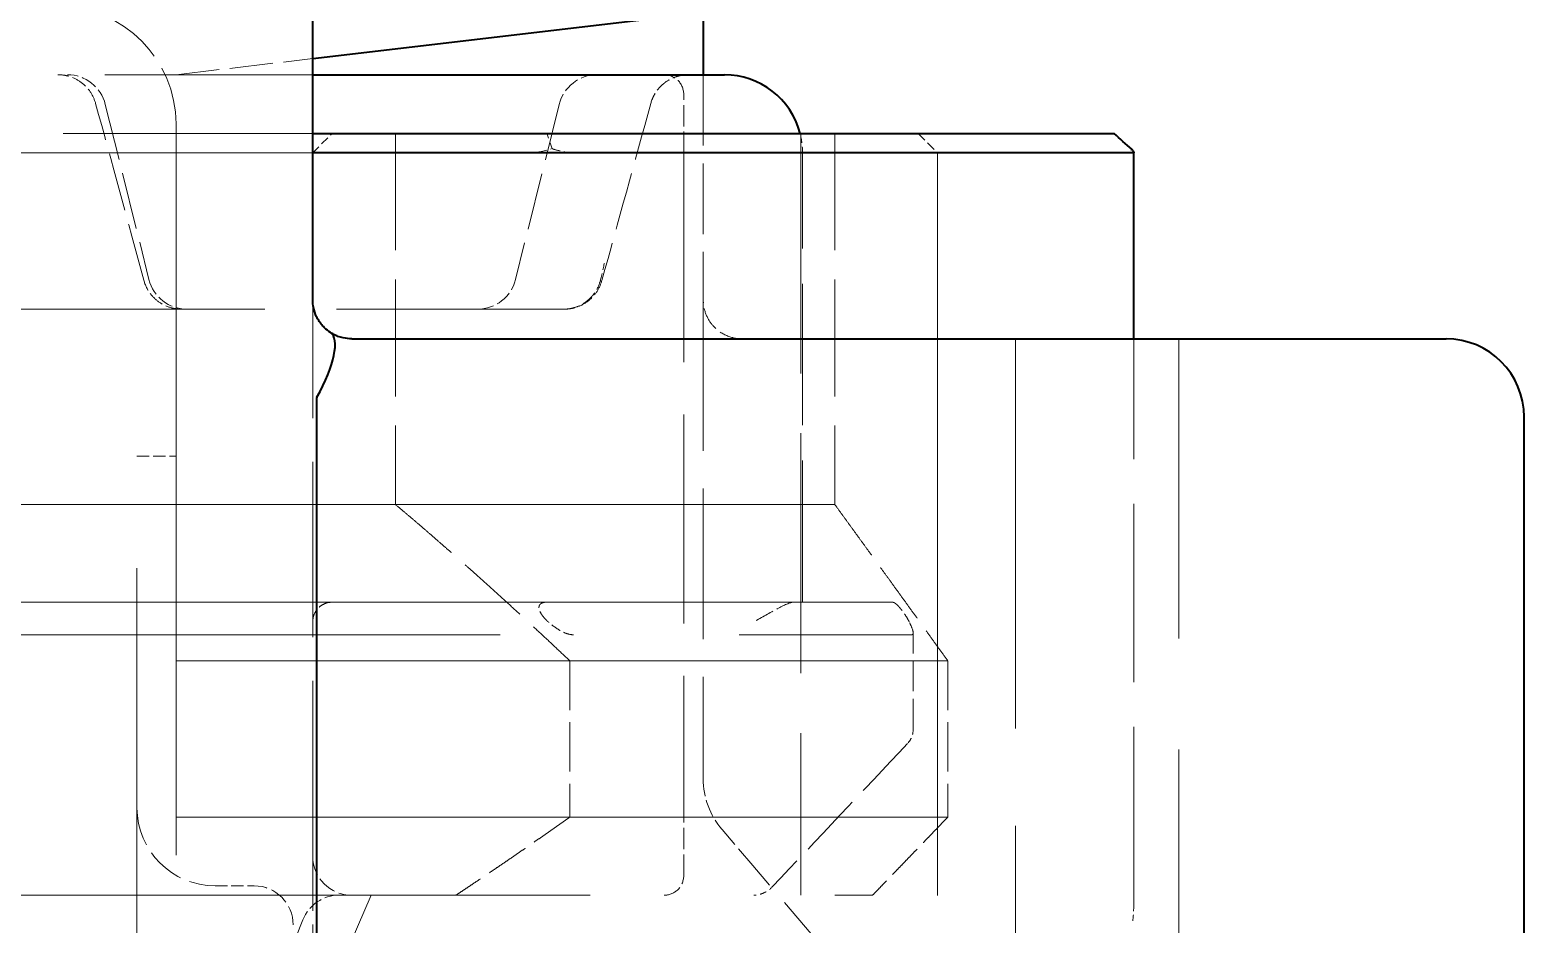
# Model space of a CAD drawing. Header units: millimetres. Extents: x 0 to 51860, y 0 to 5940.
# Drawn here: x 5338.42 to 5376.68, y 1732.77 to 1755.65 of the extents above; entities that cross this region are included whole.
import ezdxf

# ---------------------------------------------------------------- set-up
doc = ezdxf.new("R2010")
doc.units = ezdxf.units.MM
doc.header["$LTSCALE"] = 10
doc.linetypes.add('DASHED', pattern=[0.2067, 0.1654, -0.0413])
doc.layers.add('가려진 것(ISO)', color=2, linetype='DASHED', lineweight=18)
doc.layers.add('가시적인 것(ISO)', color=3, linetype='Continuous', lineweight=40)

msp = doc.modelspace()

# ---------------------------------------------------------------- linework, layer by layer
at = {"layer": '가려진 것(ISO)', "ltscale": 0.67118}
msp.add_line((5342.1612, 1754.5063), (5345.6612, 1754.9198), dxfattribs=at)
at = {"layer": '가려진 것(ISO)', "ltscale": 7.177993}
msp.add_line((5310.6612, 1754.5063), (5345.6612, 1754.5063), dxfattribs=at)
at = {"layer": '가려진 것(ISO)', "ltscale": 1.097005}
msp.add_line((5355.6612, 1754.5063), (5355.6612, 1748.7463), dxfattribs=at)
at = {"layer": '가려진 것(ISO)', "ltscale": 0.328466}
for p, q in [((5355.1612, 1752.5063), (5355.1612, 1754.0063)), ((5355.1612, 1734.0063), (5355.1612, 1735.5063))]:
    msp.add_line(p, q, dxfattribs=at)
at = {"layer": '가려진 것(ISO)', "ltscale": 0.880081}
msp.add_line((5340.3502, 1753.7482), (5341.4681, 1749.2644), dxfattribs=at)
at = {"layer": '가려진 것(ISO)', "ltscale": 0.884571}
msp.add_line((5351.9722, 1753.7482), (5350.8542, 1749.2644), dxfattribs=at)
at = {"layer": '가려진 것(ISO)', "ltscale": 11.312802}
msp.add_line((5342.1612, 1753.2463), (5342.1612, 1703.0063), dxfattribs=at)
at = {"layer": '가려진 것(ISO)', "ltscale": 6.920303}
msp.add_line((5310.6612, 1753.0063), (5345.6612, 1753.0063), dxfattribs=at)
at = {"layer": '가려진 것(ISO)', "ltscale": 0.134582}
msp.add_line((5345.6612, 1752.5063), (5346.1612, 1753.0063), dxfattribs=at)
at = {"layer": '가려진 것(ISO)', "ltscale": 1.809362}
for p, q in [((5347.7826, 1753.0063), (5347.7826, 1743.5063)), ((5359.0302, 1753.0063), (5359.0302, 1743.5063))]:
    msp.add_line(p, q, dxfattribs=at)
at = {"layer": '가려진 것(ISO)', "ltscale": 3.714058}
msp.add_line((5358.1612, 1753.0063), (5358.1612, 1733.5063), dxfattribs=at)
at = {"layer": '가려진 것(ISO)', "ltscale": 0.145967}
msp.add_line((5361.1612, 1753.0063), (5361.6612, 1752.5063), dxfattribs=at)
at = {"layer": '가려진 것(ISO)', "ltscale": 6.913141}
msp.add_line((5345.6612, 1752.5063), (5310.6612, 1752.5063), dxfattribs=at)
at = {"layer": '가려진 것(ISO)', "ltscale": 3.237884}
msp.add_line((5355.1612, 1752.5063), (5355.1612, 1735.5063), dxfattribs=at)
at = {"layer": '가려진 것(ISO)', "ltscale": 2.190301}
msp.add_line((5358.2037, 1741.0063), (5358.2037, 1752.5063), dxfattribs=at)
at = {"layer": '가려진 것(ISO)', "ltscale": 11.490082}
msp.add_line((5361.6612, 1752.5063), (5361.6612, 1705.0063), dxfattribs=at)
at = {"layer": '가려진 것(ISO)', "ltscale": 2.712188}
msp.add_line((5345.6612, 1734.5063), (5345.6612, 1748.7463), dxfattribs=at)
at = {"layer": '가려진 것(ISO)', "ltscale": 2.335087}
msp.add_line((5355.6612, 1748.7463), (5355.6612, 1736.4861), dxfattribs=at)
at = {"layer": '가려진 것(ISO)', "ltscale": 4.446896}
msp.add_line((5337.079, 1748.5063), (5352.0695, 1748.5063), dxfattribs=at)
at = {"layer": '가려진 것(ISO)', "ltscale": 0.047849}
msp.add_line((5352.0695, 1748.5063), (5352.1018, 1748.5063), dxfattribs=at)
at = {"layer": '가려진 것(ISO)', "ltscale": 6.031661}
msp.add_line((5363.6612, 1747.7463), (5363.6612, 1716.0784), dxfattribs=at)
at = {"layer": '가려진 것(ISO)', "ltscale": 2.760132}
msp.add_line((5366.6849, 1733.2546), (5366.6849, 1747.7463), dxfattribs=at)
at = {"layer": '가려진 것(ISO)', "ltscale": 6.872272}
msp.add_line((5367.8355, 1711.6651), (5367.8355, 1747.7463), dxfattribs=at)
at = {"layer": '가려진 것(ISO)', "ltscale": 12.665669}
msp.add_line((5341.1612, 1694.7463), (5341.1612, 1744.7463), dxfattribs=at)
at = {"layer": '가려진 것(ISO)', "ltscale": 0.19037}
for p, q in [((5341.1612, 1744.7463), (5342.1612, 1744.7463)), ((5343.1612, 1733.7463), (5344.1612, 1733.7463))]:
    msp.add_line(p, q, dxfattribs=at)
at = {"layer": '가려진 것(ISO)', "ltscale": 14.78611}
msp.add_line((5359.0302, 1743.5063), (5297.2921, 1743.5063), dxfattribs=at)
at = {"layer": '가려진 것(ISO)', "ltscale": 14.73777}
msp.add_line((5360.5, 1741.0063), (5295.8223, 1741.0063), dxfattribs=at)
at = {"layer": '가려진 것(ISO)', "ltscale": 14.816673}
msp.add_line((5295.3255, 1740.1729), (5360.9969, 1740.1729), dxfattribs=at)
at = {"layer": '가려진 것(ISO)', "ltscale": 0.470434}
msp.add_line((5361.0365, 1737.7523), (5361.0365, 1740.2227), dxfattribs=at)
at = {"layer": '가려진 것(ISO)', "ltscale": 11.949151}
for p, q in [((5361.9251, 1739.5063), (5294.3973, 1739.5063)), ((5361.9251, 1735.5063), (5294.3973, 1735.5063))]:
    msp.add_line(p, q, dxfattribs=at)
at = {"layer": '가려진 것(ISO)', "ltscale": 0.761779}
for p, q in [((5352.2444, 1739.5063), (5352.2444, 1735.5063)), ((5361.9251, 1739.5063), (5361.9251, 1735.5063))]:
    msp.add_line(p, q, dxfattribs=at)
at = {"layer": '가려진 것(ISO)', "ltscale": 0.100746}
msp.add_line((5356.1427, 1735.1845), (5356.1083, 1735.2246), dxfattribs=at)
at = {"layer": '가려진 것(ISO)', "ltscale": 0.338895}
msp.add_line((5356.9275, 1734.2689), (5356.1427, 1735.1845), dxfattribs=at)
at = {"layer": '가려진 것(ISO)', "ltscale": 0.845109}
msp.add_line((5345.6612, 1734.5063), (5345.6612, 1730.0688), dxfattribs=at)
at = {"layer": '가려진 것(ISO)', "ltscale": 1.41955}
msp.add_line((5361.1797, 1729.308), (5356.9275, 1734.2689), dxfattribs=at)
at = {"layer": '가려진 것(ISO)', "ltscale": 15.167915}
msp.add_line((5296.3248, 1733.5063), (5359.9976, 1733.5063), dxfattribs=at)
at = {"layer": '가려진 것(ISO)', "ltscale": 1.03897}
msp.add_line((5347.1612, 1733.5063), (5344.9794, 1728.5063), dxfattribs=at)
at = {"layer": '가려진 것(ISO)', "ltscale": 0.832179}
msp.add_line((5343.7869, 1728.8206), (5345.4097, 1732.8777), dxfattribs=at)
at = {"layer": '가려진 것(ISO)', "ltscale": 0.897467}
msp.add_arc((5339.1612, 1753.2463), 3, 0, 90, dxfattribs=at)
at = {"layer": '가려진 것(ISO)', "ltscale": 0.252549}
for centre, start, end in [((5339.3799, 1753.5063), 14, 90), ((5352.9425, 1753.5063), 90, 166), ((5342.4384, 1749.5063), 194, 270), ((5349.8839, 1749.5063), 270, 346)]:
    msp.add_arc(centre, 1, start, end, dxfattribs=at)
at = {"layer": '가려진 것(ISO)', "ltscale": 0.096156}
msp.add_arc((5356.2037, 1752.5063), 2, 0, 14.47751, dxfattribs=at)
at = {"layer": '가려진 것(ISO)', "ltscale": 0.128088}
msp.add_arc((5351.1394, 1754.5063), 2, 270, 288.94756, dxfattribs=at)
at = {"layer": '가려진 것(ISO)', "ltscale": 0.269844}
msp.add_arc((5357.6612, 1736.4861), 2, 180, 220.60129, dxfattribs=at)
at = {"layer": '가려진 것(ISO)', "ltscale": 0.598278}
msp.add_arc((5343.1612, 1735.7463), 2, 180, 270, dxfattribs=at)
at = {"layer": '가려진 것(ISO)', "ltscale": 0.299089}
for centre, start, end in [((5346.6612, 1734.5063), 180, 270), ((5344.1612, 1732.7463), 0, 90)]:
    msp.add_arc(centre, 1, start, end, dxfattribs=at)
at = {"layer": '가려진 것(ISO)', "ltscale": 0.226614}
msp.add_arc((5346.3382, 1732.5063), 1, 90, 158.19859, dxfattribs=at)
at = {"layer": '가려진 것(ISO)', "ltscale": 0.10839}
msp.add_ellipse((4919.5549, 1679.441), major_axis=(444.449, 0), ratio=0.7071068, start_param=0.2349914, end_param=0.236273, dxfattribs=at)
at = {"layer": '가려진 것(ISO)', "ltscale": 0.122948}
msp.add_ellipse((5235.9716, 1688.2125), major_axis=(-185.1254, 88.6477), ratio=0.6207659, start_param=4.2582675, end_param=4.2614149, dxfattribs=at)
at = {"layer": '가려진 것(ISO)', "ltscale": 0.061471}
msp.add_ellipse((5366.1849, 1753.0063), major_axis=(0.4299, -0.4299), ratio=0.5936331, start_param=5.7474605, end_param=6.3600513, dxfattribs=at)
at = {"layer": '가려진 것(ISO)', "ltscale": 0.099925}
msp.add_ellipse((5311.5348, 1760.7116), major_axis=(8.5203, -43.9998), ratio=0.9515319, start_param=1.1296761, end_param=1.1413938, dxfattribs=at)
at = {"layer": '가려진 것(ISO)', "ltscale": 0.019397}
msp.add_ellipse((5351.9663, 1740.682), major_axis=(0.4753, -0.315), ratio=0.5437375, start_param=4.2844771, end_param=4.4711541, dxfattribs=at)
at = {"layer": '가려진 것(ISO)'}
msp.add_ellipse((5359.0365, 1738.3348), major_axis=(1.999, -0.5899), ratio=0.1094307, start_param=0.0322808, end_param=0.0323256, dxfattribs=at)
at = {"layer": '가려진 것(ISO)', "ltscale": 0.247646}
msp.add_open_spline([(5340.1008, 1753.773), (5340.0721, 1753.8768), (5340.0258, 1753.9771), (5339.9048, 1754.1561), (5339.8284, 1754.2369), (5339.6558, 1754.368), (5339.5575, 1754.42), (5339.4044, 1754.4713), (5339.3525, 1754.4842), (5339.2463, 1754.5018), (5339.1914, 1754.5063), (5339.1371, 1754.5063)], degree=3, knots=[0, 0, 0, 0, 0.03229736, 0.03229736, 0.06481021, 0.06481021, 0.09731558, 0.09731558, 0.11324863, 0.11324863, 0.12960936, 0.12960936, 0.12960936, 0.12960936], dxfattribs=at)
at = {"layer": '가려진 것(ISO)', "ltscale": 0.248006}
msp.add_open_spline([(5355.2818, 1754.5063), (5355.2371, 1754.5063), (5355.1921, 1754.5032), (5355.1042, 1754.4914), (5355.0609, 1754.4826), (5354.9168, 1754.4432), (5354.8183, 1754.3986), (5354.6424, 1754.2824), (5354.5628, 1754.2093), (5354.415, 1754.0224), (5354.3527, 1753.8992), (5354.3175, 1753.7712)], degree=3, knots=[0, 0, 0, 0, 0.01342864, 0.01342864, 0.02661819, 0.02661819, 0.05825051, 0.05825051, 0.08988362, 0.08988362, 0.12971316, 0.12971316, 0.12971316, 0.12971316], dxfattribs=at)
at = {"layer": '가려진 것(ISO)', "ltscale": 0.248012}
msp.add_open_spline([(5355.2818, 1754.5063), (5355.2249, 1754.5063), (5355.1675, 1754.5013), (5355.0566, 1754.4822), (5355.0026, 1754.4681), (5354.8576, 1754.4172), (5354.7688, 1754.3703), (5354.6104, 1754.2539), (5354.5391, 1754.1831), (5354.4064, 1754.0053), (5354.3502, 1753.8904), (5354.3175, 1753.7712)], degree=3, knots=[0, 0, 0, 0, 0.01711558, 0.01711558, 0.03374308, 0.03374308, 0.06322672, 0.06322672, 0.09271085, 0.09271085, 0.12979697, 0.12979697, 0.12979697, 0.12979697], dxfattribs=at)
at = {"layer": '가려진 것(ISO)', "ltscale": 0.075252}
msp.add_open_spline([(5354.6612, 1754.5063), (5354.679, 1754.5063), (5354.6961, 1754.5053), (5354.7122, 1754.5037), (5354.7284, 1754.502), (5354.7437, 1754.4996), (5354.7581, 1754.4968)], degree=3, knots=[-0.039594313, -0.039594313, -0.039594313, -0.039594313, -0.01978943, -0.01978943, -0.01978943, -0.000004617, -0.000004617, -0.000004617, -0.000004617], dxfattribs=at)
at = {"layer": '가려진 것(ISO)', "ltscale": 0.08899}
msp.add_open_spline([(5354.7581, 1754.4968), (5354.8141, 1754.4996), (5354.8687, 1754.502), (5354.9221, 1754.5037), (5354.9755, 1754.5053), (5355.0275, 1754.5063), (5355.0781, 1754.5063)], degree=3, knots=[-0.045826044, -0.045826044, -0.045826044, -0.045826044, -0.022476312, -0.022476312, -0.022476312, 0.000897662, 0.000897662, 0.000897662, 0.000897662], dxfattribs=at)
at = {"layer": '가려진 것(ISO)', "ltscale": 0.239909}
msp.add_open_spline([(5355.1612, 1754.0063), (5355.1612, 1754.1548), (5355.0948, 1754.2872), (5354.9292, 1754.4388), (5354.8441, 1754.4792), (5354.7581, 1754.4968)], degree=3, knots=[-0.1409162, -0.1409162, -0.1409162, -0.1409162, -0.0704581, -0.0704581, -0.01930917, -0.01930917, -0.01930917, -0.01930917], dxfattribs=at)
at = {"layer": '가려진 것(ISO)'}
for points in [[(5340.1008, 1753.773), (5340.1008, 1753.773), (5340.1008, 1753.773), (5340.1008, 1753.773)], [(5354.3175, 1753.7712), (5354.3175, 1753.7712), (5354.3175, 1753.7712), (5354.3175, 1753.7712)], [(5341.3353, 1749.2466), (5341.3353, 1749.2466), (5341.3353, 1749.2466), (5341.3353, 1749.2466)], [(5360.8916, 1737.3871), (5360.8916, 1737.3871), (5360.8916, 1737.3871), (5360.8916, 1737.3871)], [(5357.4294, 1733.7202), (5357.4293, 1733.7201), (5357.4293, 1733.7201), (5357.4293, 1733.7201)]]:
    msp.add_open_spline(points, degree=3, dxfattribs=at)
at = {"layer": '가려진 것(ISO)', "ltscale": 0.900644}
msp.add_open_spline([(5341.3353, 1749.2466), (5340.9293, 1750.7564), (5340.5181, 1752.2653), (5340.1008, 1753.773)], degree=3, dxfattribs=at)
at = {"layer": '가려진 것(ISO)', "ltscale": 0.898065}
msp.add_open_spline([(5354.3175, 1753.7712), (5353.9023, 1752.2599), (5353.485, 1750.749), (5353.0653, 1749.2386)], degree=3, dxfattribs=at)
at = {"layer": '가려진 것(ISO)', "ltscale": 0.131333}
msp.add_open_spline([(5351.7888, 1752.6146), (5351.867, 1752.5885), (5351.9443, 1752.5667), (5352.1475, 1752.521), (5352.2698, 1752.5063), (5352.3815, 1752.5063)], degree=3, knots=[1.019908115, 1.019908115, 1.019908115, 1.019908115, 1.045079287, 1.045079287, 1.087850126, 1.087850126, 1.087850126, 1.087850126], dxfattribs=at)
at = {"layer": '가려진 것(ISO)', "ltscale": 0.249047}
msp.add_open_spline([(5342.301, 1748.5063), (5342.2554, 1748.5063), (5342.2095, 1748.5094), (5342.1198, 1748.5218), (5342.0757, 1748.531), (5341.9309, 1748.5713), (5341.8327, 1748.6164), (5341.6574, 1748.7337), (5341.5782, 1748.8072), (5341.4315, 1748.9949), (5341.3698, 1749.1184), (5341.3353, 1749.2466)], degree=3, knots=[0, 0, 0, 0, 0.01370869, 0.01370869, 0.02716324, 0.02716324, 0.05879556, 0.05879556, 0.09042869, 0.09042869, 0.13025824, 0.13025824, 0.13025824, 0.13025824], dxfattribs=at)
at = {"layer": '가려진 것(ISO)', "ltscale": 0.250115}
msp.add_open_spline([(5352.0902, 1748.5063), (5352.0922, 1748.5063), (5352.0941, 1748.5063), (5352.1356, 1748.5065), (5352.1751, 1748.5093), (5352.2535, 1748.5196), (5352.2922, 1748.5272), (5352.4072, 1748.5572), (5352.4812, 1748.5868), (5352.5977, 1748.6512), (5352.6421, 1748.6808), (5352.7259, 1748.7472), (5352.7653, 1748.784), (5352.8561, 1748.8842), (5352.903, 1748.9509), (5352.9802, 1749.0946), (5353.01, 1749.1711), (5353.0303, 1749.2504)], degree=3, knots=[-0.13112089, -0.13112089, -0.13112089, -0.13112089, -0.13051342, -0.13051342, -0.11832812, -0.11832812, -0.10612451, -0.10612451, -0.08173155, -0.08173155, -0.06548915, -0.06548915, -0.04914588, -0.04914588, -0.02459921, -0.02459921, -0.00000113, -0.00000113, -0.00000113, -0.00000113], dxfattribs=at)
at = {"layer": '가려진 것(ISO)', "ltscale": 0.247463}
for points, knots in [([(5353.0654, 1749.2386), (5353.0365, 1749.1347), (5352.9901, 1749.0344), (5352.8688, 1748.8554), (5352.7922, 1748.7747), (5352.6194, 1748.6438), (5352.5211, 1748.5919), (5352.3681, 1748.5409), (5352.3164, 1748.5281), (5352.2107, 1748.5107), (5352.156, 1748.5063), (5352.1018, 1748.5063)], [0, 0, 0, 0, 0.03233111, 0.03233111, 0.06484899, 0.06484899, 0.09734777, 0.09734777, 0.11321918, 0.11321918, 0.12951307, 0.12951307, 0.12951307, 0.12951307]), ([(5353.0654, 1749.2386), (5353.0365, 1749.1347), (5352.9901, 1749.0344), (5352.8688, 1748.8554), (5352.7922, 1748.7747), (5352.6195, 1748.6438), (5352.5211, 1748.5919), (5352.3681, 1748.5409), (5352.3165, 1748.5281), (5352.2107, 1748.5107), (5352.156, 1748.5063), (5352.1019, 1748.5063)], [0, 0, 0, 0, 0.03233081, 0.03233081, 0.06484845, 0.06484845, 0.09734721, 0.09734721, 0.11321883, 0.11321883, 0.12951293, 0.12951293, 0.12951293, 0.12951293])]:
    msp.add_open_spline(points, degree=3, knots=knots, dxfattribs=at)
at = {"layer": '가려진 것(ISO)', "ltscale": 0.00121}
msp.add_open_spline([(5353.0303, 1749.2504), (5353.0306, 1749.2515), (5353.0309, 1749.2526), (5353.0314, 1749.2548), (5353.0317, 1749.2559), (5353.032, 1749.257)], degree=3, knots=[-0.00068803793, -0.00068803793, -0.00068803793, -0.00068803793, -0.00034276592, -0.00034276592, 0, 0, 0, 0], dxfattribs=at)
at = {"layer": '가려진 것(ISO)', "ltscale": 2.64979e-05}
msp.add_open_spline([(5353.0654, 1749.2386), (5353.0654, 1749.2386), (5353.0653, 1749.2386), (5353.0653, 1749.2386)], degree=3, dxfattribs=at)
at = {"layer": '가려진 것(ISO)', "ltscale": 0.361899}
msp.add_open_spline([(5356.6612, 1747.7463), (5356.5347, 1747.7463), (5356.3965, 1747.7714), (5356.134, 1747.8846), (5356.0097, 1747.9725), (5355.8405, 1748.1654), (5355.7754, 1748.2662), (5355.6856, 1748.4946), (5355.6612, 1748.6226), (5355.6612, 1748.7463)], degree=3, knots=[-0.18240469, -0.18240469, -0.18240469, -0.18240469, -0.12830529, -0.12830529, -0.07420589, -0.07420589, -0.03710294, -0.03710294, 0, 0, 0, 0], dxfattribs=at)
at = {"layer": '가려진 것(ISO)', "ltscale": 1.141396}
msp.add_rational_spline([(5347.7826, 1743.5063), (5349.9105, 1741.7105), (5352.2444, 1739.5063)], [1.196875, 1.16826594983, 1.13496767241], degree=2, dxfattribs=at)
at = {"layer": '가려진 것(ISO)', "ltscale": 0.965697}
msp.add_rational_spline([(5359.0302, 1743.5063), (5360.4109, 1741.6059), (5361.9251, 1739.5063)], [1.01905513194, 1.0182417135, 1.01509042287], degree=2, dxfattribs=at)
at = {"layer": '가려진 것(ISO)', "ltscale": 0.224231}
msp.add_open_spline([(5346.1612, 1741.0063), (5346.0957, 1741.0063), (5346.0309, 1740.9929), (5345.9177, 1740.9472), (5345.8692, 1740.9153), (5345.7758, 1740.8332), (5345.7314, 1740.7716), (5345.6741, 1740.6401), (5345.6612, 1740.5703), (5345.6612, 1740.5063)], degree=3, knots=[-0.11186949, -0.11186949, -0.11186949, -0.11186949, -0.08919915, -0.08919915, -0.06652881, -0.06652881, -0.03326441, -0.03326441, 0, 0, 0, 0], dxfattribs=at)
at = {"layer": '가려진 것(ISO)', "ltscale": 0.144994}
msp.add_open_spline([(5351.6133, 1741.0047), (5351.5708, 1741.0009), (5351.5332, 1740.9903), (5351.491, 1740.9603), (5351.4785, 1740.9473), (5351.4609, 1740.9155), (5351.4559, 1740.8966), (5351.4542, 1740.858), (5351.457, 1740.8355), (5351.4706, 1740.7883), (5351.4812, 1740.7636), (5351.4932, 1740.741), (5351.5225, 1740.6857), (5351.5646, 1740.6306), (5351.6133, 1740.5776)], degree=3, knots=[-0.052969285, -0.052969285, -0.052969285, -0.052969285, -0.034494551, -0.034494551, -0.025750186, -0.025750186, -0.01700582, -0.01700582, -0.00850291, -0.00850291, 0, 0, 0, 0.020722954, 0.020722954, 0.020722954, 0.020722954], dxfattribs=at)
at = {"layer": '가려진 것(ISO)', "ltscale": 0.010783}
msp.add_open_spline([(5351.6524, 1741.0063), (5351.639, 1741.0063), (5351.6259, 1741.0058), (5351.6133, 1741.0047)], degree=3, dxfattribs=at)
at = {"layer": '가려진 것(ISO)', "ltscale": 0.293717}
msp.add_open_spline([(5357.9954, 1741.0063), (5357.8845, 1741.0063), (5357.7328, 1740.9315), (5357.3735, 1740.7387), (5357.1661, 1740.6178), (5356.9596, 1740.5063)], degree=3, knots=[-0.14963864, -0.14963864, -0.14963864, -0.14963864, -0.07481932, -0.07481932, 0, 0, 0, 0], dxfattribs=at)
at = {"layer": '가려진 것(ISO)', "ltscale": 0.205586}
msp.add_open_spline([(5360.5, 1741.0063), (5360.5156, 1741.0063), (5360.5327, 1741.0028), (5360.5707, 1740.9828), (5360.5915, 1740.9683), (5360.6353, 1740.9283), (5360.6546, 1740.9087), (5360.6945, 1740.864), (5360.7135, 1740.8414), (5360.7529, 1740.7916), (5360.7724, 1740.7656), (5360.8148, 1740.7062), (5360.8366, 1740.6737), (5360.8823, 1740.6017), (5360.9069, 1740.5595), (5360.93, 1740.5148), (5360.9322, 1740.5105), (5360.9343, 1740.5063)], degree=3, knots=[0.28885649, 0.28885649, 0.28885649, 0.28885649, 0.32212842, 0.32212842, 0.34815401, 0.34815401, 0.36463686, 0.36463686, 0.37831768, 0.37831768, 0.39229415, 0.39229415, 0.4103263, 0.4103263, 0.43523411, 0.43523411, 0.43788206, 0.43788206, 0.43788206, 0.43788206], dxfattribs=at)
at = {"layer": '가려진 것(ISO)', "ltscale": 0.156648}
msp.add_open_spline([(5352.3349, 1740.1729), (5352.2831, 1740.1729), (5352.2261, 1740.1839), (5352.1063, 1740.2245), (5352.0436, 1740.2542), (5351.8801, 1740.3493), (5351.7787, 1740.4256), (5351.6865, 1740.5063)], degree=3, knots=[-0.609417627, -0.609417627, -0.609417627, -0.609417627, -0.586975846, -0.586975846, -0.564534065, -0.564534065, -0.528680129, -0.528680129, -0.528680129, -0.528680129], dxfattribs=at)
at = {"layer": '가려진 것(ISO)', "ltscale": 0.210925}
msp.add_open_spline([(5360.9969, 1740.1729), (5361.0271, 1740.1729), (5361.0396, 1740.195), (5361.0323, 1740.2768), (5361.0124, 1740.3368), (5360.9666, 1740.4404), (5360.9513, 1740.4725), (5360.9343, 1740.5063)], degree=3, knots=[0.42508185, 0.42508185, 0.42508185, 0.42508185, 0.47081836, 0.47081836, 0.51655486, 0.51655486, 0.5349565, 0.5349565, 0.5349565, 0.5349565], dxfattribs=at)
at = {"layer": '가려진 것(ISO)', "ltscale": 0.082605}
msp.add_open_spline([(5361.0365, 1737.7523), (5361.0365, 1737.6915), (5361.0258, 1737.6287), (5360.9836, 1737.5126), (5360.9519, 1737.4579), (5360.9061, 1737.403), (5360.899, 1737.3949), (5360.8916, 1737.3871)], degree=3, knots=[0, 0, 0, 0, 0.019971347, 0.019971347, 0.039728764, 0.039728764, 0.043248891, 0.043248891, 0.043248891, 0.043248891], dxfattribs=at)
at = {"layer": '가려진 것(ISO)', "ltscale": 0.997395}
msp.add_open_spline([(5360.8916, 1737.3871), (5359.7388, 1736.1634), (5358.5849, 1734.9409), (5357.4294, 1733.7202)], degree=3, dxfattribs=at)
at = {"layer": '가려진 것(ISO)', "ltscale": 0.673608}
msp.add_rational_spline([(5352.2444, 1735.5063), (5350.7416, 1734.4418), (5349.3272, 1733.5063)], [1.04690622752, 1.04471786553, 1.0404973714], degree=2, dxfattribs=at)
at = {"layer": '가려진 것(ISO)', "ltscale": 0.548815}
msp.add_rational_spline([(5361.9251, 1735.5063), (5360.9321, 1734.4737), (5359.9976, 1733.5063)], [1.01067421513, 1.00792009297, 1.00417999274], degree=2, dxfattribs=at)
at = {"layer": '가려진 것(ISO)', "ltscale": 0.27731}
msp.add_open_spline([(5354.6612, 1733.5063), (5354.7776, 1733.5063), (5354.9029, 1733.5497), (5355.0948, 1733.7254), (5355.1612, 1733.8577), (5355.1612, 1734.0063)], degree=3, knots=[-0.50189081, -0.50189081, -0.50189081, -0.50189081, -0.43143271, -0.43143271, -0.36097461, -0.36097461, -0.36097461, -0.36097461], dxfattribs=at)
at = {"layer": '가려진 것(ISO)', "ltscale": 0.060341}
msp.add_open_spline([(5357.4293, 1733.7201), (5357.3712, 1733.6587), (5357.299, 1733.6056), (5357.22, 1733.569)], degree=3, dxfattribs=at)
at = {"layer": '가려진 것(ISO)', "ltscale": 0.067023}
msp.add_open_spline([(5357.22, 1733.569), (5357.1851, 1733.5528), (5357.147, 1733.5379), (5357.0587, 1733.5143), (5357.0072, 1733.5063), (5356.9536, 1733.5063)], degree=3, knots=[0, 0, 0, 0, 0.017078071, 0.017078071, 0.035146029, 0.035146029, 0.035146029, 0.035146029], dxfattribs=at)
at = {"layer": '가려진 것(ISO)', "ltscale": 0.093244}
msp.add_open_spline([(5366.6849, 1733.2546), (5366.6849, 1733.0914), (5366.6723, 1732.9277), (5366.6473, 1732.7668)], degree=3, dxfattribs=at)
at = {"layer": '가시적인 것(ISO)'}
for p, q in [((5345.6612, 1748.7463), (5345.6612, 1775.3727)), ((5345.6612, 1754.9198), (5354.0112, 1755.9063)), ((5355.6612, 1756.1329), (5355.6612, 1754.5063)), ((5345.6612, 1754.5063), (5356.2037, 1754.5063)), ((5345.6612, 1753.0063), (5366.1849, 1753.0063)), ((5366.6787, 1752.5063), (5345.6612, 1752.5063)), ((5366.6849, 1747.7463), (5366.6849, 1752.5124)), ((5346.6612, 1747.7463), (5374.6812, 1747.7463)), ((5345.7564, 1746.2053), (5345.7564, 1711.7463)), ((5376.6812, 1711.7463), (5376.6812, 1745.7463))]:
    msp.add_line(p, q, dxfattribs=at)
for centre, start in [((5356.2037, 1752.5063), 14.47751), ((5374.6812, 1745.7463), 0)]:
    msp.add_arc(centre, 2, start, 90, dxfattribs=at)
for centre, major_axis, ratio, start_param, end_param in [((5235.8798, 1688.167), (185.2557, -88.7101), 0.6207659, 1.116676, 1.1198212), ((5345.0258, 1746.2302), (-1.0904, -1.6776), 0.3121947, 1.7826509, 3.1415984), ((5348.2111, 1744.7176), (2.4419, -1.536), 0.162483, 3.150057, 3.2434369)]:
    msp.add_ellipse(centre, major_axis=major_axis, ratio=ratio, start_param=start_param, end_param=end_param, dxfattribs=at)
for points, knots in [([(5366.6332, 1752.5972), (5366.6475, 1752.5787), (5366.6596, 1752.5619), (5366.677, 1752.5348), (5366.6825, 1752.5242), (5366.686, 1752.5099), (5366.6842, 1752.5063), (5366.6787, 1752.5063)], [0.242719571, 0.242719571, 0.242719571, 0.242719571, 0.25343194, 0.25343194, 0.263861508, 0.263861508, 0.274291077, 0.274291077, 0.274291077, 0.274291077]), ([(5345.9541, 1748.0392), (5345.9268, 1748.0665), (5345.901, 1748.0954), (5345.8546, 1748.1541), (5345.8335, 1748.1838), (5345.7946, 1748.2459), (5345.7767, 1748.2782), (5345.7241, 1748.3871), (5345.6972, 1748.4672), (5345.6689, 1748.6087), (5345.6624, 1748.6685), (5345.6612, 1748.7341), (5345.6612, 1748.7402), (5345.6612, 1748.7463)], [5.9205564, 5.9205564, 5.9205564, 5.9205564, 6.2757111, 6.2757111, 6.60887, 6.60887, 6.9420289, 6.9420289, 7.7006931, 7.7006931, 8.2359734, 8.2359734, 8.2905157, 8.2905157, 8.2905157, 8.2905157]), ([(5346.1162, 1747.9078), (5346.0613, 1747.9435), (5346.0092, 1747.9851), (5345.9591, 1748.0342), (5345.9566, 1748.0367), (5345.9541, 1748.0392)], [5.27504345, 5.27504345, 5.27504345, 5.27504345, 5.88806179, 5.88806179, 5.92055638, 5.92055638, 5.92055638, 5.92055638]), ([(5346.6612, 1747.7463), (5346.5882, 1747.7463), (5346.515, 1747.7543), (5346.3972, 1747.7806), (5346.352, 1747.7941), (5346.2698, 1747.8252), (5346.2323, 1747.842), (5346.1686, 1747.8755), (5346.1421, 1747.891), (5346.1162, 1747.9078)], [19.7416564, 19.7416564, 19.7416564, 19.7416564, 20.4648157, 20.4648157, 20.92273, 20.92273, 21.318024, 21.318024, 21.6092759, 21.6092759, 21.6092759, 21.6092759])]:
    msp.add_open_spline(points, degree=3, knots=knots, dxfattribs=at)

doc.saveas('drawing.dxf')
